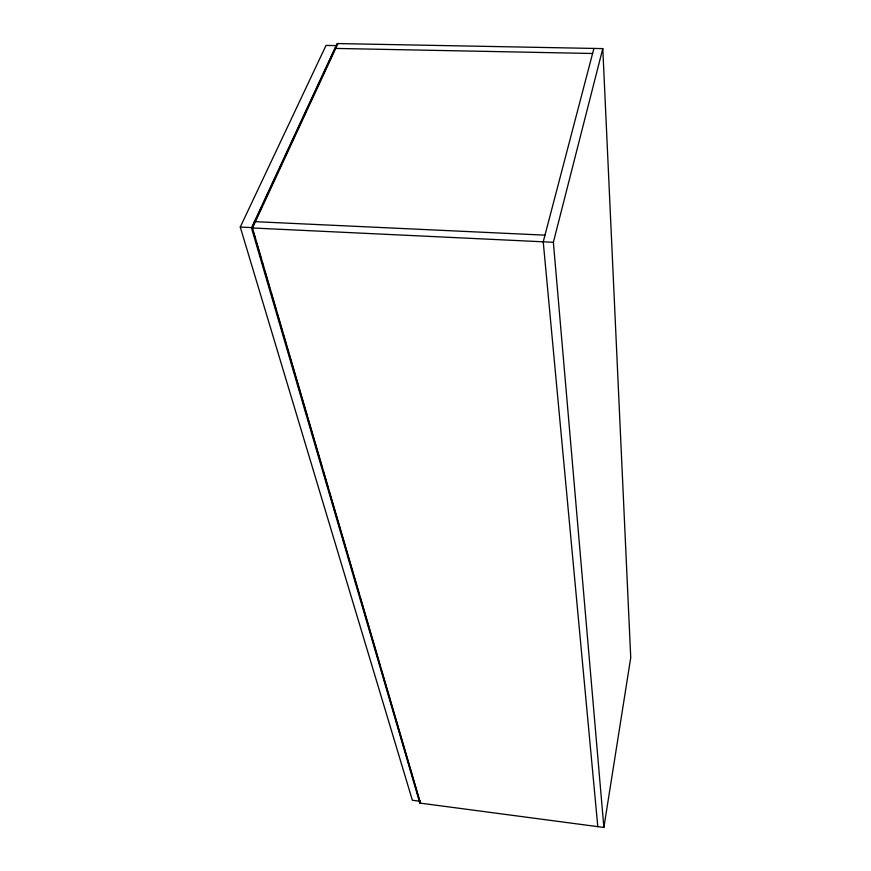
<?xml version="1.0" encoding="UTF-8"?>
<svg xmlns="http://www.w3.org/2000/svg" width="871" height="871" viewBox="0 0 871 871"><rect width="100%" height="100%" fill="white"/><g stroke="black" fill="none" stroke-linecap="round" stroke-linejoin="round"><path stroke-width="1.31" d="M603.875 827.45L630.735 657.659L602.786 48.602L337.066 43.55L251.479 227.93L419.833 803.073L603.875 827.45L553.368 242.29L602.786 48.602M419.833 803.073L420.366 800.939M593.913 48.428L543.232 241.811L597.8 826.644M252.644 226.395L261.768 206.721M262.911 204.26L278.317 171.054M279.46 168.593L294.866 135.397M295.998 132.936L306.265 110.802M307.409 108.342L336.511 45.619L326.037 45.423L240.265 227.059L412.364 800.253L419.702 801.222M337.981 43.572L252.503 227.984L420.475 803.16M334.823 48.406L592.585 53.49M254.408 221.626L544.974 235.159M240.265 227.059L252.078 227.625M251.479 227.93L553.368 242.29M253.603 232.84L254.746 236.749M256.27 241.964L258.937 251.088M259.7 253.69L260.843 257.609M262.367 262.824L263.499 266.733M265.024 271.948L267.691 281.072M268.453 283.674L269.596 287.593M271.121 292.808L273.788 301.932M274.55 304.534L275.693 308.443M277.218 313.658L279.885 322.782M280.647 325.395L282.552 331.916M283.315 334.518L285.982 343.642M286.744 346.255L288.649 352.766M289.412 355.379L294.746 373.626M295.509 376.239L300.843 394.487M301.606 397.089L306.94 415.347M307.703 417.949L321.791 466.192M323.315 471.396L327.888 487.041M329.412 492.257L334.747 510.515M335.509 513.117L340.844 531.364M341.606 533.977L346.941 552.225M347.703 554.838L353.038 573.085M353.8 575.687L359.135 593.946M359.897 596.548L380.083 665.64M380.845 668.253L419.321 799.916"/></g></svg>
